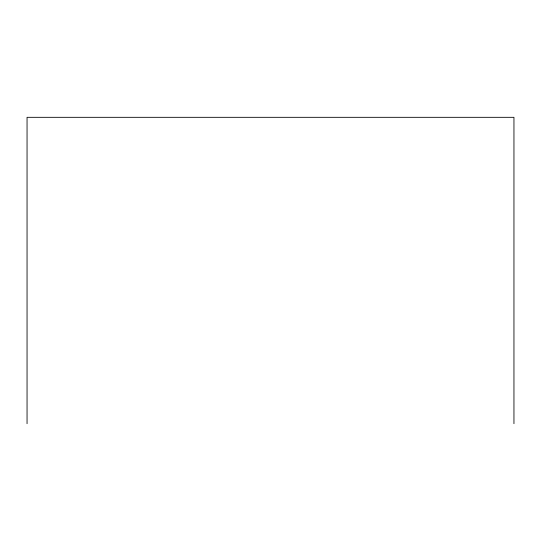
<?xml version="1.0" encoding="UTF-8"?>
<svg xmlns="http://www.w3.org/2000/svg" width="541" height="541" viewBox="0 0 541 541"><rect width="100%" height="100%" fill="white"/><g stroke="black" fill="none" stroke-linecap="round" stroke-linejoin="round"><path stroke-width="0.81" d="M513.95 423.677L513.95 117.323L27.05 117.323L27.05 423.677"/></g></svg>
